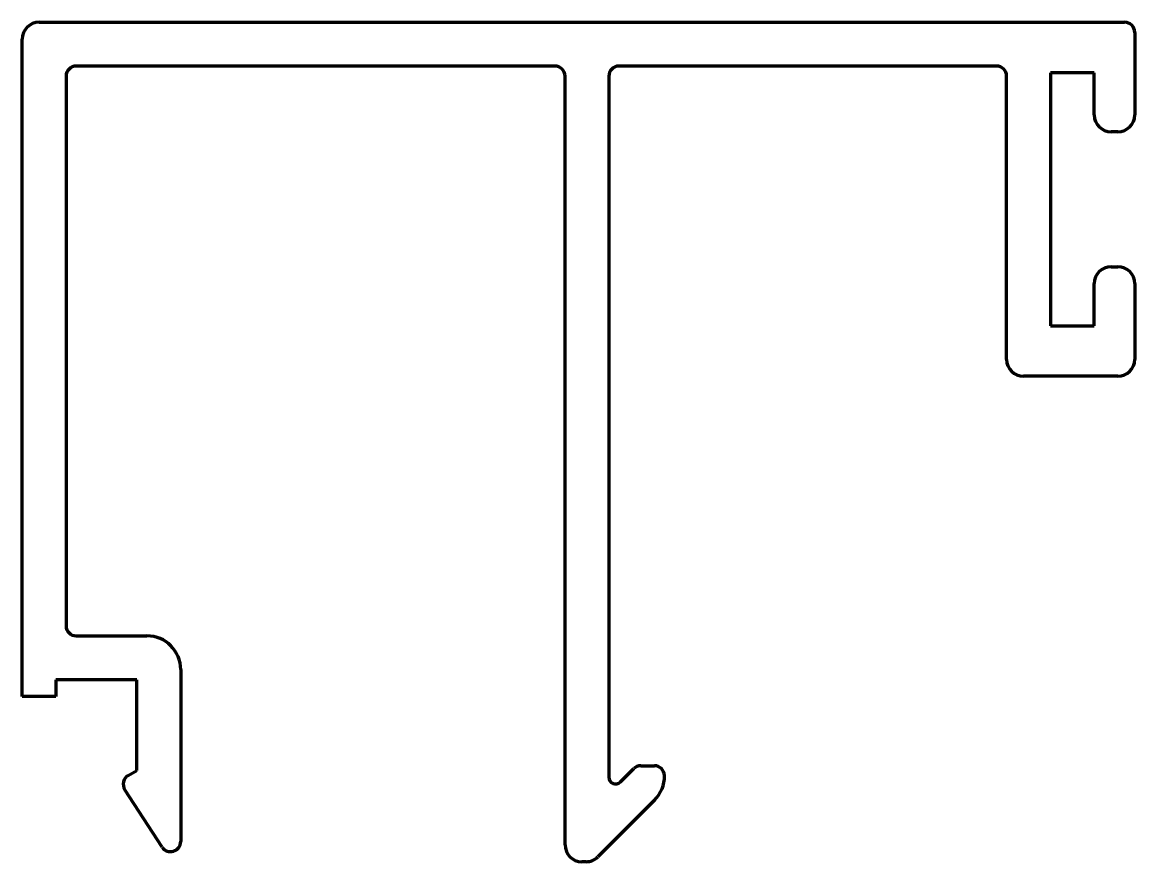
# Model space of a CAD drawing. Header units: millimetres. Extents: x 463.7 to 496.7, y 3169.6 to 3194.5.
import ezdxf

# ---------------------------------------------------------------- set-up
doc = ezdxf.new("R2010")
doc.units = ezdxf.units.MM
doc.layers.add('00_ALUMINIO', color=7, linetype='Continuous', lineweight=100)

msp = doc.modelspace()

# ---------------------------------------------------------------- linework, layer by layer
at = {"layer": '00_ALUMINIO', "lineweight": 100}
for p, q in [((464.218, 3194.458), (496.418, 3194.458)), ((496.718, 3194.158), (496.718, 3191.708)), ((463.718, 3174.458), (463.718, 3193.958)), ((479.518, 3193.158), (465.318, 3193.158)), ((492.618, 3193.158), (481.418, 3193.158)), ((465.018, 3192.858), (465.018, 3176.558)), ((479.818, 3170.058), (479.818, 3192.858)), ((481.118, 3192.858), (481.118, 3172.065)), ((492.918, 3184.458), (492.918, 3192.858)), ((495.518, 3192.958), (494.218, 3192.958)), ((494.218, 3192.958), (494.218, 3185.458)), ((495.518, 3191.708), (495.518, 3192.958)), ((496.218, 3191.208), (496.018, 3191.208)), ((496.018, 3187.208), (496.218, 3187.208)), ((495.518, 3185.458), (495.518, 3186.708)), ((496.718, 3186.708), (496.718, 3184.458)), ((494.218, 3185.458), (495.518, 3185.458)), ((496.218, 3183.958), (493.418, 3183.958)), ((465.318, 3176.258), (467.418, 3176.258)), ((467.118, 3174.958), (464.718, 3174.958)), ((464.718, 3174.958), (464.718, 3174.458)), ((467.118, 3172.265), (467.118, 3174.958)), ((468.418, 3175.258), (468.418, 3170.158)), ((464.718, 3174.458), (463.718, 3174.458)), ((481.459, 3171.924), (481.855, 3172.319)), ((482.067, 3172.407), (482.468, 3172.407)), ((466.864, 3172.118), (467.118, 3172.265)), ((467.866, 3169.995), (466.762, 3171.695)), ((482.475, 3171.384), (480.796, 3169.704)), ((480.442, 3169.558), (480.318, 3169.558))]:
    msp.add_line(p, q, dxfattribs=at)
for centre, radius, start, end in [((464.218, 3193.958), 0.5, 90, 180), ((496.418, 3194.158), 0.3, 0, 90), ((465.318, 3192.858), 0.3, 90, 180), ((479.518, 3192.858), 0.3, 0, 90), ((481.418, 3192.858), 0.3, 90, 180), ((492.618, 3192.858), 0.3, 0, 90), ((496.018, 3191.708), 0.5, 180, 270), ((496.218, 3191.708), 0.5, 270, 0), ((496.018, 3186.708), 0.5, 90, 180), ((496.218, 3186.708), 0.5, 0, 90), ((493.418, 3184.458), 0.5, 180, 270), ((496.218, 3184.458), 0.5, 270, 0), ((465.318, 3176.558), 0.3, 180, 270), ((467.418, 3175.258), 1, 0, 90), ((482.067, 3172.107), 0.3, 90, 135), ((482.468, 3172.107), 0.3, 1.3218, 90), ((467.014, 3171.858), 0.3, 120, 213), ((481.318, 3172.065), 0.2, 180, 315), ((481.768, 3172.091), 1, 315, 1.3218), ((468.118, 3170.158), 0.3, 213, 360), ((480.318, 3170.058), 0.5, 180, 270), ((480.442, 3170.058), 0.5, 270, 315)]:
    msp.add_arc(centre, radius, start, end, dxfattribs=at)

doc.saveas('drawing.dxf')
